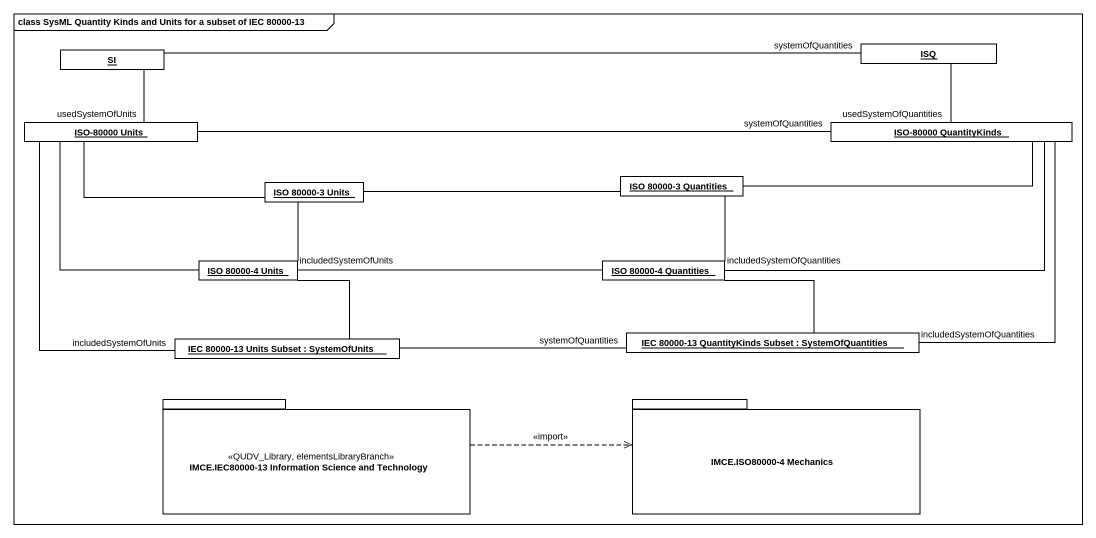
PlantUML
@startuml
mainframe class SysML Quantity Kinds and Units for a subset of IEC 80000-13
hide circle
hide empty members
object ISQ #FFFFFF
object SI #FFFFFF
object "ISO-80000 Units" as ISO_80000_Units #FFFFFF
object "ISO-80000 QuantityKinds" as ISO_80000_QuantityKinds #FFFFFF
object "ISO 80000-3 Units" as ISO_80000_3_Units #FFFFFF
object "ISO 80000-3 Quantities" as ISO_80000_3_Quantities #FFFFFF
object "ISO 80000-4 Units" as ISO_80000_4_Units #FFFFFF
object "ISO 80000-4 Quantities" as ISO_80000_4_Quantities #FFFFFF
object "IEC 80000-13 Units Subset : SystemOfUnits" as IEC_80000_13_Units_Subset #FFFFFF
object "IEC 80000-13 QuantityKinds Subset : SystemOfQuantities" as IEC_80000_13_QuantityKinds #FFFFFF
package "IMCE.IEC80000-13 Information Science and Technology" as IMCE_IEC80000_13 <<QUDV_Library, elementsLibraryBranch>> {
}
package "IMCE.ISO80000-4 Mechanics" as IMCE_ISO80000_4_Mechanics {
}
ISQ -left- SI : systemOfQuantities
ISO_80000_Units -up- SI : usedSystemOfUnits
ISO_80000_QuantityKinds -up- ISQ : usedSystemOfQuantities
ISO_80000_QuantityKinds -left- ISO_80000_Units : systemOfQuantities
ISO_80000_3_Units -left- ISO_80000_Units
ISO_80000_3_Units -- ISO_80000_4_Units
ISO_80000_3_Quantities -right- ISO_80000_QuantityKinds
ISO_80000_3_Quantities -left- ISO_80000_3_Units
ISO_80000_3_Quantities -- ISO_80000_4_Quantities
ISO_80000_4_Units -up- ISO_80000_Units
ISO_80000_4_Units -- IEC_80000_13_Units_Subset : includedSystemOfUnits
ISO_80000_4_Quantities -right- ISO_80000_QuantityKinds
ISO_80000_4_Quantities -left- ISO_80000_4_Units
ISO_80000_4_Quantities -- IEC_80000_13_QuantityKinds : includedSystemOfQuantities
IEC_80000_13_Units_Subset -up- ISO_80000_Units : includedSystemOfUnits
IEC_80000_13_QuantityKinds -up- ISO_80000_QuantityKinds : includedSystemOfQuantities
IEC_80000_13_QuantityKinds -left- IEC_80000_13_Units_Subset : systemOfQuantities
IMCE_IEC80000_13 .right.> IMCE_ISO80000_4_Mechanics : <<import>>
@enduml
